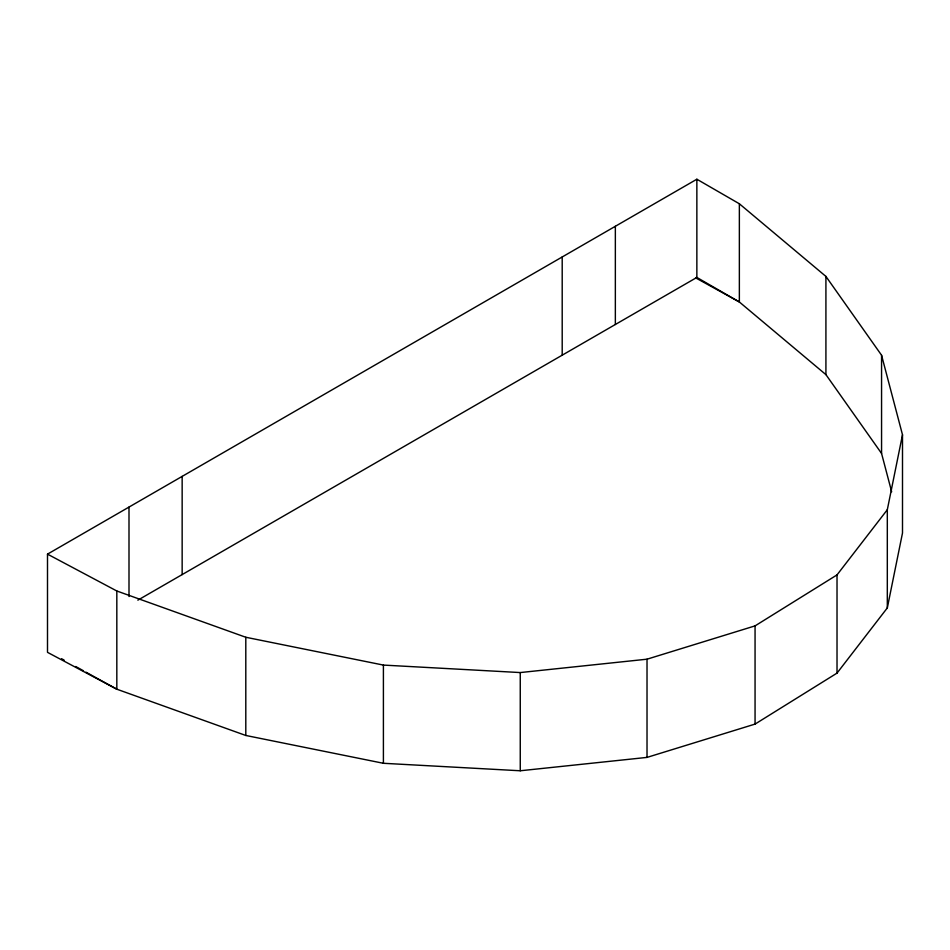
<?xml version="1.0" encoding="UTF-8"?>
<svg xmlns="http://www.w3.org/2000/svg" width="950" height="950" viewBox="0 0 950 950"><rect width="100%" height="100%" fill="white"/><g stroke="black" fill="none" stroke-linecap="round" stroke-linejoin="round"><path stroke-width="1.43" d="M887.312 607.929L887.312 509.734L902.5 434.803L881.564 355.229L825.918 276.426L739.361 203.775L696.861 179.229L47.5 554.135L47.5 652.341L116.826 689.201L245.801 735.466L383.408 763.289L520.256 770.771L647.021 757.399L755.06 724.09L837.021 673.111L887.312 607.929L902.5 533.009L902.5 434.803M47.5 554.135L116.826 590.995L245.801 637.26L383.408 665.083L520.256 672.564L647.021 659.193L755.06 625.884L837.021 574.904L887.312 509.734M137.857 600.163L696.861 277.436L739.361 301.981L825.918 374.633L881.564 453.435L891.658 491.791M695.887 277.994L739.361 301.981L739.361 203.775M61.572 658.718L64.149 660.131M75.715 666.52L83.422 670.771M85.987 672.184L116.826 689.201L116.826 590.995M881.564 355.229L881.564 453.435M837.021 574.904L837.021 673.111M825.918 276.426L825.918 374.633M755.06 625.884L755.06 724.09M696.861 179.229L696.861 277.436M647.021 659.193L647.021 757.399M615.351 226.29L615.351 324.484M562.198 256.975L562.198 355.181M520.256 672.564L520.256 770.771M383.408 665.083L383.408 763.289M245.801 637.26L245.801 735.466M182.151 476.389L182.151 574.596M128.998 507.074L128.998 596.493"/></g></svg>
